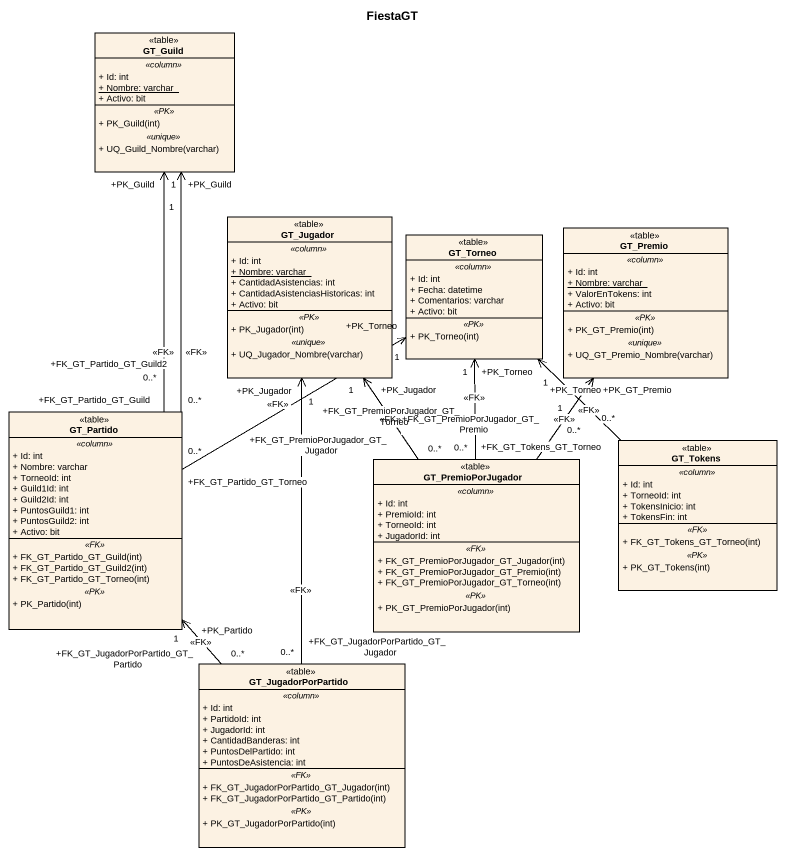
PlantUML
@startuml
title FiestaGT
hide circle
hide empty members
skinparam classAttributeIconSize 0
class GT_Guild <<table>> {
  .. <<column>> ..
  + Id: int
  {static} + Nombre: varchar
  + Activo: bit
  .. <<PK>> ..
  + PK_Guild(int)
  .. <<unique>> ..
  + UQ_Guild_Nombre(varchar)
}
class GT_Jugador <<table>> {
  .. <<column>> ..
  + Id: int
  {static} + Nombre: varchar
  + CantidadAsistencias: int
  + CantidadAsistenciasHistoricas: int
  + Activo: bit
  .. <<PK>> ..
  + PK_Jugador(int)
  .. <<unique>> ..
  + UQ_Jugador_Nombre(varchar)
}
class GT_Torneo <<table>> {
  .. <<column>> ..
  + Id: int
  + Fecha: datetime
  + Comentarios: varchar
  + Activo: bit
  .. <<PK>> ..
  + PK_Torneo(int)
}
class GT_Premio <<table>> {
  .. <<column>> ..
  + Id: int
  {static} + Nombre: varchar
  + ValorEnTokens: int
  + Activo: bit
  .. <<PK>> ..
  + PK_GT_Premio(int)
  .. <<unique>> ..
  + UQ_GT_Premio_Nombre(varchar)
}
class GT_Partido <<table>> {
  .. <<column>> ..
  + Id: int
  + Nombre: varchar
  + TorneoId: int
  + Guild1Id: int
  + Guild2Id: int
  + PuntosGuild1: int
  + PuntosGuild2: int
  + Activo: bit
  .. <<FK>> ..
  + FK_GT_Partido_GT_Guild(int)
  + FK_GT_Partido_GT_Guild2(int)
  + FK_GT_Partido_GT_Torneo(int)
  .. <<PK>> ..
  + PK_Partido(int)
}
class GT_Tokens <<table>> {
  .. <<column>> ..
  + Id: int
  + TorneoId: int
  + TokensInicio: int
  + TokensFin: int
  .. <<FK>> ..
  + FK_GT_Tokens_GT_Torneo(int)
  .. <<PK>> ..
  + PK_GT_Tokens(int)
}
class GT_PremioPorJugador <<table>> {
  .. <<column>> ..
  + Id: int
  + PremioId: int
  + TorneoId: int
  + JugadorId: int
  .. <<FK>> ..
  + FK_GT_PremioPorJugador_GT_Jugador(int)
  + FK_GT_PremioPorJugador_GT_Premio(int)
  + FK_GT_PremioPorJugador_GT_Torneo(int)
  .. <<PK>> ..
  + PK_GT_PremioPorJugador(int)
}
class GT_JugadorPorPartido <<table>> {
  .. <<column>> ..
  + Id: int
  + PartidoId: int
  + JugadorId: int
  + CantidadBanderas: int
  + PuntosDelPartido: int
  + PuntosDeAsistencia: int
  .. <<FK>> ..
  + FK_GT_JugadorPorPartido_GT_Jugador(int)
  + FK_GT_JugadorPorPartido_GT_Partido(int)
  .. <<PK>> ..
  + PK_GT_JugadorPorPartido(int)
}
GT_Partido "+FK_GT_Partido_GT_Guild\n0..*" -up-> "+PK_Guild\n1" GT_Guild : <<FK>>
GT_Partido "+FK_GT_Partido_GT_Guild2\n0..*" -up-> "+PK_Guild\n1" GT_Guild : <<FK>>
GT_Partido "+FK_GT_Partido_GT_Torneo\n0..*" -right-> "+PK_Torneo\n1" GT_Torneo : <<FK>>
GT_Tokens "+FK_GT_Tokens_GT_Torneo\n0..*" -up-> "+PK_Torneo\n1" GT_Torneo : <<FK>>
GT_PremioPorJugador "+FK_GT_PremioPorJugador_GT_Jugador\n0..*" -up-> "+PK_Jugador\n1" GT_Jugador : <<FK>>
GT_PremioPorJugador "+FK_GT_PremioPorJugador_GT_Torneo\n0..*" -up-> "+PK_Torneo\n1" GT_Torneo : <<FK>>
GT_PremioPorJugador "+FK_GT_PremioPorJugador_GT_Premio\n0..*" -up-> "+PK_GT_Premio\n1" GT_Premio : <<FK>>
GT_JugadorPorPartido "+FK_GT_JugadorPorPartido_GT_Jugador\n0..*" -up-> "+PK_Jugador\n1" GT_Jugador : <<FK>>
GT_JugadorPorPartido "+FK_GT_JugadorPorPartido_GT_Partido\n0..*" -up-> "+PK_Partido\n1" GT_Partido : <<FK>>
@enduml
